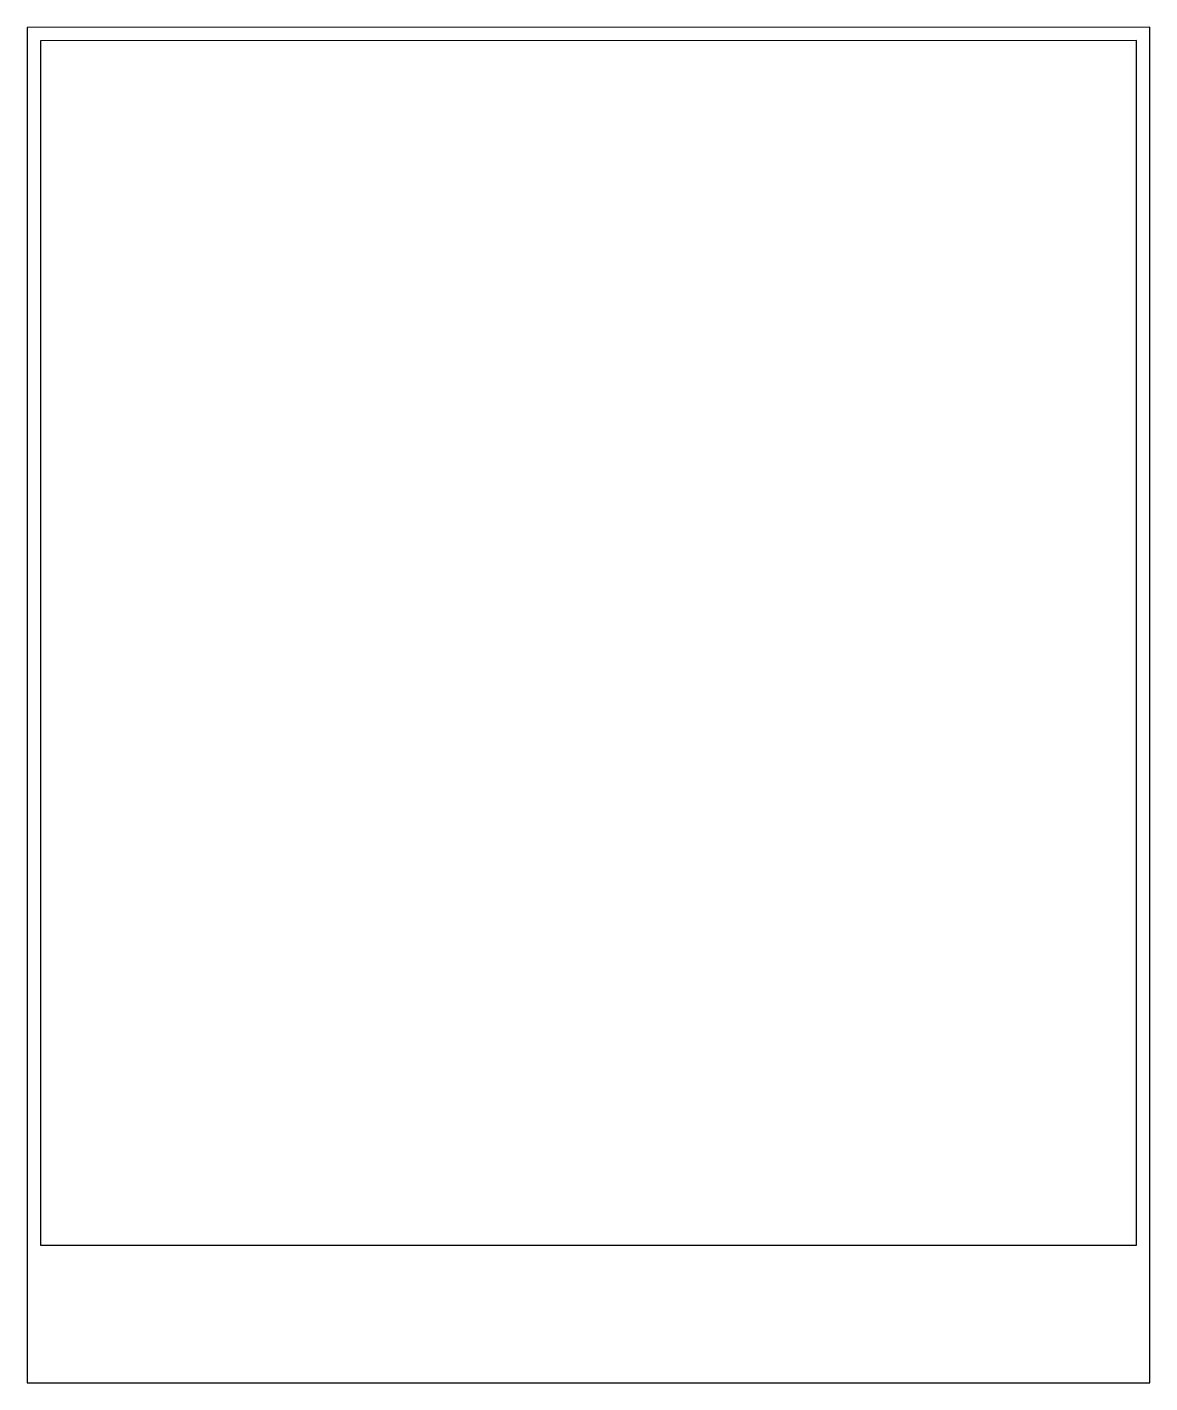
# Model space of a CAD drawing. Header units: inches. Extents: x 0 to 507, y 0 to 613.
import ezdxf

# ---------------------------------------------------------------- set-up
doc = ezdxf.new("R2010")
doc.units = ezdxf.units.IN
doc.header["$MEASUREMENT"] = 0
doc.layers.add('00-page-edge', color=7, linetype='Continuous', lineweight=9)

msp = doc.modelspace()

# ---------------------------------------------------------------- linework, layer by layer
at = {"layer": '00-page-edge', "lineweight": -3}
msp.add_lwpolyline([(507.14, 612.53), (0, 612.36), (0, 0), (507.14, 0), (507.14, 612.54)], dxfattribs=at)
msp.add_lwpolyline([(501.14, 62.27), (501.14, 606.53), (6, 606.36), (6, 62.27)], close=True, dxfattribs=at)

doc.saveas('drawing.dxf')
